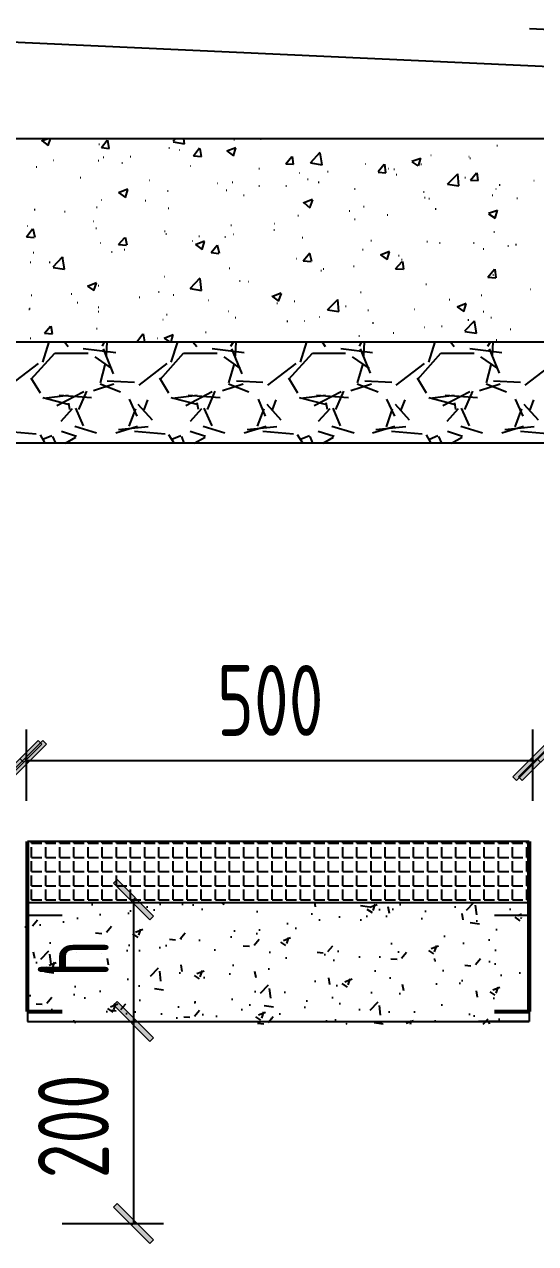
# Model space of a CAD drawing. Extents: x 2969 to 3809, y -1283 to -33.
# Drawn here: x 3518.2 to 3543.5, y -486.2 to -425.9 of the extents above; entities that cross this region are included whole.
import ezdxf

# ---------------------------------------------------------------- set-up
doc = ezdxf.new("R2010")
doc.units = 0
doc.header["$LTSCALE"] = 10
for name, color, linetype in [('图层 1', 7, 'Continuous'), ('填充', 8, 'Continuous'), ('尺寸标注', 1, 'Continuous'), ('文字', 3, 'Continuous'), ('标注引线', 3, 'Continuous'), ('轮廓', 7, 'Continuous')]:
    doc.layers.add(name, color=color, linetype=linetype)
doc.styles.add('GJ', font='tssdeng.shx', dxfattribs={"width": 0.75, "bigfont": 'hztxt.shx'})

# ---------------------------------------------------------------- blocks, each defined once
blk = doc.blocks.new('K-建筑标记')
at = {"lineweight": 5}
blk.add_hatch(color=256, dxfattribs=at).paths.add_polyline_path([(0.972, 0.795), (0.795, 0.972), (-0.972, -0.795), (-0.795, -0.972)])
blk.add_lwpolyline([(-0.795, -0.972), (-0.972, -0.795), (0.795, 0.972), (0.972, 0.795)], close=True, dxfattribs=at)
blk.add_lwpolyline([(0.088, -0.088), (-0.088, 0.088)], dxfattribs=at)

msp = doc.modelspace()

# ---------------------------------------------------------------- hatches: boundary and pattern name
at = {"layer": '填充'}
h = msp.add_hatch(dxfattribs=at)
h.set_pattern_fill('ANGLE', color=256, scale=0.1, style=0)
h.set_pattern_definition([(0, (-231120.1232, -64909.9971), (0, 0.6985), [0.508, -0.1905]), (90, (-231120.1232, -64909.9971), (-0.6985, 4e-17), [0.508, -0.1905])])
h.paths.add_polyline_path([(3543.169, -469.305), (3543.169, -466.297), (3540.674, -466.297), (3518.395, -466.297), (3518.395, -469.305)])
h = msp.add_hatch(dxfattribs=at)
h.set_pattern_fill('AR-CONC', color=256, scale=0.02, style=0)
h.set_pattern_definition([(50, (-231120.1232, -64909.997), (3.64369338, -0.31878171), [0.381, -4.191]), (355, (-231120.1232, -64909.997), (-0.70485652, 3.82113286), [0.3048, -3.3528]), (100.451, (-231119.8196, -64910.0236), (2.938850033, 3.502333756), [0.3238, -3.5618]), (46.1842, (-231120.123, -64908.981), (5.42158082, -0.84084656), [0.5715, -6.2865]), (96.6356, (-231119.6714, -64909.051), (4.74808469, 4.94851112), [0.4857, -5.3427]), (351.184, (-231120.123, -64908.981), (4.74809212, 4.94850236), [0.4572, -5.0292]), (21, (-231119.6152, -64909.235), (3.032297597, -2.04531037), [0.381, -4.191]), (326, (-231119.6152, -64909.235), (1.236040567, 3.68375932), [0.3048, -3.3528]), (71.4514, (-231119.3625, -64909.4055), (4.268329815, 1.638457154), [0.3238, -3.5618]), (37.5, (-231120.1232, -64909.9971), (0.061772065, 1.6911007775), [0, -3.31216, 0, -3.4036, 0, -3.3655]), (7.5, (-231120.1232, -64909.997), (1.33639325, 2.003611496), [0, -1.94056, 0, -3.23596, 0, -1.2827]), (327.5, (-231121.256, -64909.9971), (2.711811903, -0.11457488), [0, -1.27, 0, -3.9624, 0, -5.2578]), (317.5, (-231121.764, -64909.997), (2.962583628, 0.50852982), [0, -1.651, 0, -2.63144, 0, -3.7338])])
h.paths.add_polyline_path([(3542.789, -469.305), (3518.264, -469.305), (3518.264, -475.311), (3542.789, -475.311)])

# ---------------------------------------------------------------- linework, layer by layer
at = {"layer": '图层 1', "color": 1}
for points, const_width in [([(3518.395, -466.297), (3518.395, -474.703)], 0.2), ([(3543.169, -466.297), (3543.169, -474.703)], 0.2), ([(3518.395, -469.951), (3520.114, -469.951)], 0.1), ([(3541.451, -469.951), (3543.169, -469.951)], 0.1), ([(3518.395, -474.703), (3520.114, -474.703)], 0.2), ([(3541.451, -474.703), (3543.169, -474.703)], 0.2)]:
    msp.add_lwpolyline(points, dxfattribs=dict(at, const_width=const_width))
at = {"layer": '填充'}
for points in [[(3519.099, -431.691), (3519.367, -431.604)], [(3519.127, -431.691), (3519.429, -431.931)], [(3519.429, -431.931), (3519.541, -431.604)], [(3522.047, -432.022), (3522.337, -431.659)], [(3522.435, -432.083), (3522.373, -431.659)], [(3525.586, -431.721), (3525.709, -431.604)], [(3526.152, -431.844), (3526.123, -431.604)], [(3528.592, -431.63), (3528.628, -431.63)], [(3529.901, -431.604), (3529.937, -431.604)], [(3521.923, -431.869), (3521.956, -431.869)], [(3522.047, -432.022), (3522.435, -432.083)], [(3525.383, -432.047), (3525.408, -432.047)], [(3525.586, -431.746), (3526.152, -431.844)], [(3525.887, -432.134), (3525.912, -432.134)], [(3526.601, -432.435), (3526.895, -432.047)], [(3526.993, -432.464), (3526.927, -432.083)], [(3528.237, -432.196), (3528.679, -432.022)], [(3528.237, -432.196), (3528.567, -432.435)], [(3528.567, -432.435), (3528.679, -432.047)], [(3532.378, -432.791), (3532.857, -432.258)], [(3532.944, -432.878), (3532.857, -432.286)], [(3541.578, -431.931), (3541.607, -431.931)], [(3519.668, -432.649), (3519.693, -432.649)], [(3521.894, -432.675), (3521.923, -432.675)], [(3522.134, -432.497), (3522.163, -432.497)], [(3523.055, -432.791), (3523.091, -432.791)], [(3523.472, -432.464), (3523.504, -432.464)], [(3526.601, -432.435), (3526.993, -432.464)], [(3531.159, -432.827), (3531.45, -432.464)], [(3531.159, -432.827), (3531.537, -432.853)], [(3531.537, -432.853), (3531.486, -432.464)], [(3532.378, -432.791), (3532.944, -432.878)], [(3535.087, -432.827), (3535.112, -432.827)], [(3535.714, -433.215), (3536.004, -432.853)], [(3536.095, -433.27), (3536.04, -432.853)], [(3537.379, -432.7), (3537.828, -432.551)], [(3537.379, -432.737), (3537.676, -432.94)], [(3537.705, -432.94), (3537.828, -432.551)], [(3537.828, -432.853), (3537.853, -432.853)], [(3538.307, -432.41), (3538.332, -432.41)], [(3540.182, -432.464), (3540.207, -432.464)], [(3540.236, -432.551), (3540.269, -432.551)], [(3518.826, -432.976), (3518.863, -432.976)], [(3521.002, -433.506), (3521.028, -433.506)], [(3526.424, -432.94), (3526.453, -432.94)], [(3529.814, -433.063), (3529.847, -433.063)], [(3531.812, -433.27), (3531.838, -433.27)], [(3533.212, -433.215), (3533.237, -433.215)], [(3535.714, -433.241), (3536.095, -433.27)], [(3536.218, -433.063), (3536.243, -433.063)], [(3536.483, -433.092), (3536.519, -433.092)], [(3536.606, -433.357), (3536.635, -433.357)], [(3539.137, -433.836), (3539.641, -433.332)], [(3539.703, -433.923), (3539.641, -433.332)], [(3539.997, -433.506), (3540.029, -433.506)], [(3540.269, -433.633), (3540.562, -433.27)], [(3540.649, -433.658), (3540.599, -433.27)], [(3522.902, -434.25), (3523.356, -434.075)], [(3523.232, -434.489), (3523.356, -434.108)], [(3524.4, -433.633), (3524.425, -433.633)], [(3527.762, -433.781), (3527.787, -433.781)], [(3528.505, -433.745), (3528.538, -433.745)], [(3529.814, -433.923), (3529.847, -433.923)], [(3531.159, -433.923), (3531.185, -433.923)], [(3532.229, -433.596), (3532.255, -433.596)], [(3532.759, -433.745), (3532.795, -433.745)], [(3534.546, -434.075), (3534.583, -434.075)], [(3539.137, -433.836), (3539.703, -433.923)], [(3540.269, -433.633), (3540.649, -433.658)], [(3541.516, -434.075), (3541.545, -434.075)], [(3541.694, -433.868), (3541.73, -433.868)], [(3543.391, -433.658), (3543.42, -433.658)], [(3522.047, -434.612), (3522.072, -434.612)], [(3522.902, -434.25), (3523.232, -434.489)], [(3524.211, -434.641), (3524.248, -434.641)], [(3525.317, -434.162), (3525.347, -434.162)], [(3528.211, -434.137), (3528.237, -434.137)], [(3529.071, -434.376), (3529.096, -434.376)], [(3532.015, -434.765), (3532.468, -434.579)], [(3532.341, -435.004), (3532.494, -434.612)], [(3537.944, -434.224), (3537.977, -434.224)], [(3538.006, -434.489), (3538.031, -434.489)], [(3538.209, -434.551), (3538.245, -434.551)], [(3541.338, -434.376), (3541.367, -434.376)], [(3542.561, -434.525), (3542.586, -434.525)], [(3518.736, -435.091), (3518.772, -435.091)], [(3520.223, -435.182), (3520.259, -435.182)], [(3521.807, -434.968), (3521.833, -434.968)], [(3525.347, -435.029), (3525.383, -435.029)], [(3532.052, -434.765), (3532.341, -435.004)], [(3534.282, -435.146), (3534.314, -435.146)], [(3534.996, -434.943), (3535.025, -434.943)], [(3538.535, -435.055), (3538.572, -435.055)], [(3541.164, -435.269), (3541.607, -435.117)], [(3541.164, -435.294), (3541.491, -435.508)], [(3541.491, -435.508), (3541.607, -435.117)], [(3518.384, -435.896), (3518.409, -435.896)], [(3521.655, -435.657), (3521.684, -435.657)], [(3528.443, -435.86), (3528.476, -435.86)], [(3530.59, -435.773), (3530.619, -435.773)], [(3531.751, -435.385), (3531.776, -435.385)], [(3534.546, -435.57), (3534.583, -435.57)], [(3536.156, -435.356), (3536.193, -435.356)], [(3518.348, -436.43), (3518.649, -436.049)], [(3518.348, -436.43), (3518.736, -436.463)], [(3518.772, -436.463), (3518.674, -436.049)], [(3521.771, -436.013), (3521.807, -436.013)], [(3522.902, -436.818), (3523.204, -436.463)], [(3523.33, -436.855), (3523.232, -436.463)], [(3525.169, -436.162), (3525.205, -436.162)], [(3525.231, -436.288), (3525.256, -436.288)], [(3526.866, -436.401), (3526.895, -436.401)], [(3528.15, -436.43), (3528.175, -436.43)], [(3528.567, -436.314), (3528.592, -436.314)], [(3530.558, -436.1), (3530.59, -436.1)], [(3531.965, -436.463), (3531.99, -436.463)], [(3541.429, -436.19), (3541.454, -436.19)], [(3521.985, -436.728), (3522.011, -436.728)], [(3522.902, -436.818), (3523.294, -436.855)], [(3523.178, -437.058), (3523.204, -437.058)], [(3526.54, -436.64), (3526.565, -436.64)], [(3526.692, -436.818), (3527.134, -436.64)], [(3526.692, -436.818), (3527.018, -437.058)], [(3527.018, -437.058), (3527.134, -436.666)], [(3527.461, -437.206), (3527.762, -436.855)], [(3527.874, -437.268), (3527.787, -436.855)], [(3534.934, -437.058), (3534.971, -437.058)], [(3535.351, -436.615), (3535.388, -436.615)], [(3538.118, -436.666), (3538.154, -436.666)], [(3538.749, -436.728), (3538.775, -436.728)], [(3540.421, -436.728), (3540.446, -436.728)], [(3540.889, -437.029), (3540.925, -437.029)], [(3542.111, -436.88), (3542.143, -436.88)], [(3542.499, -436.818), (3542.535, -436.818)], [(3518.533, -437.685), (3518.562, -437.685)], [(3518.674, -437.206), (3518.71, -437.206)], [(3519.479, -437.685), (3519.516, -437.685)], [(3519.668, -437.925), (3520.136, -437.42)], [(3520.223, -438.041), (3520.136, -437.42)], [(3520.136, -437.471), (3520.172, -437.471)], [(3522.551, -437.181), (3522.576, -437.181)], [(3527.461, -437.206), (3527.849, -437.268)], [(3531.664, -437.507), (3531.689, -437.507)], [(3532.015, -437.624), (3532.341, -437.235)], [(3532.015, -437.624), (3532.407, -437.649)], [(3532.432, -437.649), (3532.341, -437.268)], [(3535.83, -437.323), (3536.28, -437.145)], [(3535.83, -437.323), (3536.156, -437.562)], [(3536.156, -437.562), (3536.28, -437.181)], [(3536.573, -438.012), (3536.9, -437.649)], [(3536.722, -437.359), (3536.758, -437.359)], [(3536.871, -437.562), (3536.9, -437.562)], [(3536.987, -438.041), (3536.936, -437.649)], [(3519.668, -437.95), (3520.223, -438.041)], [(3528.353, -437.986), (3528.389, -437.986)], [(3532.882, -438.102), (3532.911, -438.102)], [(3532.998, -438.012), (3533.034, -438.012)], [(3534.492, -437.888), (3534.521, -437.888)], [(3536.573, -438.012), (3536.961, -438.041)], [(3541.128, -438.429), (3541.454, -438.041)], [(3541.367, -438.313), (3541.404, -438.313)], [(3541.545, -438.455), (3541.491, -438.041)], [(3521.358, -438.879), (3521.807, -438.694)], [(3521.358, -438.879), (3521.684, -439.082)], [(3521.684, -439.082), (3521.807, -438.73)], [(3521.894, -438.846), (3521.923, -438.846)], [(3525.144, -438.404), (3525.169, -438.404)], [(3526.424, -438.995), (3526.927, -438.455)], [(3526.993, -439.082), (3526.927, -438.491)], [(3528.868, -438.607), (3528.893, -438.607)], [(3529.31, -438.64), (3529.335, -438.64)], [(3538.067, -438.781), (3538.093, -438.781)], [(3541.128, -438.429), (3541.516, -438.455)], [(3518.587, -439.322), (3518.623, -439.322)], [(3520.552, -439.26), (3520.585, -439.26)], [(3523.921, -439.412), (3523.947, -439.412)], [(3524.875, -439.148), (3524.904, -439.148)], [(3525.586, -439.296), (3525.618, -439.296)], [(3526.424, -438.995), (3526.993, -439.082)], [(3526.478, -438.933), (3526.514, -438.933)], [(3530.467, -439.383), (3530.92, -439.209)], [(3530.503, -439.383), (3530.797, -439.623)], [(3530.797, -439.623), (3530.945, -439.235)], [(3534.847, -439.173), (3534.873, -439.173)], [(3540.802, -439.322), (3540.834, -439.322)], [(3543.217, -439.02), (3543.242, -439.02)], [(3518.471, -440.015), (3518.5, -440.015)], [(3518.5, -439.978), (3518.533, -439.978)], [(3520.85, -439.684), (3520.886, -439.684)], [(3521.894, -439.917), (3521.923, -439.917)], [(3521.894, -440.127), (3521.923, -440.127)], [(3527.319, -439.561), (3527.345, -439.561)], [(3528.302, -440.102), (3528.327, -440.102)], [(3530.706, -439.713), (3530.742, -439.713)], [(3531.573, -439.623), (3531.602, -439.623)], [(3533.212, -440.04), (3533.716, -439.536)], [(3533.212, -440.04), (3533.778, -440.127)], [(3533.778, -440.127), (3533.716, -439.536)], [(3534.104, -439.862), (3534.129, -439.862)], [(3535.199, -440.065), (3535.235, -440.065)], [(3537.502, -440.015), (3537.527, -440.015)], [(3539.224, -439.536), (3539.253, -439.536)], [(3539.616, -439.888), (3540.058, -439.713)], [(3539.616, -439.888), (3539.942, -440.127)], [(3539.942, -440.127), (3540.058, -439.739)], [(3540.889, -440.127), (3540.925, -440.127)], [(3525.082, -440.519), (3525.107, -440.519)], [(3525.256, -440.279), (3525.292, -440.279)], [(3528.654, -440.428), (3528.679, -440.428)], [(3531.21, -440.606), (3531.246, -440.606)], [(3532.052, -440.581), (3532.077, -440.581)], [(3532.795, -440.392), (3532.82, -440.392)], [(3535.439, -440.693), (3535.475, -440.693)], [(3539.997, -441.085), (3540.472, -440.581)], [(3540.145, -440.544), (3540.182, -440.544)], [(3540.562, -441.197), (3540.472, -440.581)], [(3541.277, -440.428), (3541.313, -440.428)], [(3519.24, -441.197), (3519.541, -440.846)], [(3519.24, -441.197), (3519.632, -441.234)], [(3519.632, -441.234), (3519.57, -440.846)], [(3521.807, -440.962), (3521.833, -440.962)], [(3523.798, -441.625), (3524.099, -441.234)], [(3524.186, -441.625), (3524.124, -441.234)], [(3525.144, -441.437), (3525.586, -441.263)], [(3525.495, -441.625), (3525.586, -441.263)], [(3527.196, -441.147), (3527.221, -441.147)], [(3534.757, -441.324), (3534.786, -441.324)], [(3536.457, -441.172), (3536.483, -441.172)], [(3537.977, -440.907), (3538.006, -440.907)], [(3538.836, -440.846), (3538.873, -440.846)], [(3539.997, -441.11), (3540.562, -441.197)], [(3542.234, -440.994), (3542.259, -440.994)], [(3518.533, -441.437), (3518.562, -441.437)], [(3519.153, -442.634), (3519.479, -441.625)], [(3520.223, -441.625), (3520.408, -441.854)], [(3521.72, -441.625), (3521.684, -441.651)], [(3522.108, -441.829), (3522.195, -441.625)], [(3522.311, -441.625), (3522.286, -442.333)], [(3523.798, -441.625), (3523.947, -441.625)], [(3524.814, -441.437), (3524.843, -441.437)], [(3525.144, -441.437), (3525.408, -441.625)], [(3525.495, -442.634), (3525.822, -441.625)], [(3526.565, -441.625), (3526.754, -441.854)], [(3528.063, -441.625), (3528.026, -441.651)], [(3528.443, -441.829), (3528.567, -441.625)], [(3528.679, -441.625), (3528.654, -442.333)], [(3531.874, -442.634), (3532.2, -441.625)], [(3532.944, -441.625), (3533.096, -441.854)], [(3534.43, -441.625), (3534.405, -441.651)], [(3534.786, -441.829), (3534.909, -441.625)], [(3535.025, -441.625), (3534.996, -442.333)], [(3538.209, -442.634), (3538.535, -441.625)], [(3539.286, -441.625), (3539.464, -441.854)], [(3540.773, -441.625), (3540.747, -441.651)], [(3541.128, -441.829), (3541.251, -441.625)], [(3541.367, -441.625), (3541.338, -442.333)], [(3541.545, -441.528), (3541.578, -441.528)], [(3518.587, -443.465), (3519.755, -442.191)], [(3519.755, -442.191), (3521.39, -442.191)], [(3521.151, -441.952), (3522.761, -442.155)], [(3521.72, -442.369), (3522.551, -442.935)], [(3522.134, -441.977), (3522.638, -443.2)], [(3524.966, -443.465), (3526.097, -442.191)], [(3526.097, -442.191), (3527.762, -442.191)], [(3527.522, -441.952), (3529.096, -442.155)], [(3528.088, -442.369), (3528.893, -442.935)], [(3528.476, -441.977), (3528.98, -443.2)], [(3531.308, -443.465), (3532.468, -442.191)], [(3532.468, -442.191), (3534.104, -442.191)], [(3533.865, -441.952), (3535.439, -442.155)], [(3534.43, -442.369), (3535.261, -442.935)], [(3534.822, -441.977), (3535.326, -443.175)], [(3537.676, -443.465), (3538.811, -442.191)], [(3538.811, -442.191), (3540.446, -442.191)], [(3540.236, -441.952), (3541.817, -442.155)], [(3540.773, -442.369), (3541.607, -442.935)], [(3541.19, -441.977), (3541.694, -443.175)], [(3517.55, -443.766), (3518.95, -442.696)], [(3522.224, -442.758), (3521.985, -443.65)], [(3523.921, -443.766), (3525.292, -442.696)], [(3528.592, -442.758), (3528.327, -443.65)], [(3530.264, -443.766), (3531.664, -442.696)], [(3534.934, -442.758), (3534.67, -443.65)], [(3536.606, -443.766), (3538.006, -442.696)], [(3541.277, -442.758), (3541.041, -443.65)], [(3542.977, -443.766), (3544.374, -442.696)], [(3519.037, -444.154), (3518.587, -443.41)], [(3521.655, -444.031), (3522.667, -443.704)], [(3521.985, -443.704), (3522.993, -444.093)], [(3522.337, -443.552), (3523.682, -443.617)], [(3525.383, -444.154), (3524.93, -443.41)], [(3528.026, -444.031), (3529.042, -443.704)], [(3528.327, -443.704), (3529.335, -444.093)], [(3528.715, -443.552), (3530.025, -443.617)], [(3531.751, -444.154), (3531.308, -443.41)], [(3534.369, -444.031), (3535.388, -443.704)], [(3534.67, -443.704), (3535.714, -444.093)], [(3535.058, -443.552), (3536.396, -443.617)], [(3538.093, -444.154), (3537.65, -443.41)], [(3540.711, -444.031), (3541.73, -443.704)], [(3541.041, -443.704), (3542.056, -444.093)], [(3541.404, -443.552), (3542.738, -443.617)], [(3520.408, -444.271), (3519.215, -444.423)], [(3521.18, -444.093), (3519.842, -444.786)], [(3521.568, -444.394), (3519.958, -444.271)], [(3521.568, -444.394), (3519.958, -444.271)], [(3520.941, -444.96), (3521.329, -444.067)], [(3526.779, -444.271), (3525.557, -444.423)], [(3527.522, -444.093), (3526.213, -444.786)], [(3527.91, -444.394), (3526.329, -444.271)], [(3527.91, -444.394), (3526.329, -444.271)], [(3527.283, -444.96), (3527.671, -444.067)], [(3533.121, -444.271), (3531.899, -444.423)], [(3533.89, -444.093), (3532.555, -444.786)], [(3534.253, -444.394), (3532.671, -444.271)], [(3534.253, -444.394), (3532.671, -444.271)], [(3533.625, -444.96), (3534.017, -444.067)], [(3539.464, -444.271), (3538.27, -444.423)], [(3540.236, -444.093), (3538.898, -444.786)], [(3540.624, -444.394), (3539.014, -444.271)], [(3540.624, -444.394), (3539.014, -444.271)], [(3539.997, -444.96), (3540.385, -444.067)], [(3520.408, -444.72), (3519.153, -444.394)], [(3520.614, -444.927), (3520.045, -445.555)], [(3520.498, -444.96), (3520.437, -444.659)], [(3520.763, -444.898), (3521.151, -445.765)], [(3523.417, -444.456), (3523.798, -445.29)], [(3523.417, -445.794), (3523.744, -444.927)], [(3524.578, -445.493), (3523.86, -444.72)], [(3524.161, -444.989), (3524.338, -444.485)], [(3526.779, -444.72), (3525.495, -444.394)], [(3526.993, -444.927), (3526.424, -445.555)], [(3526.841, -444.96), (3526.779, -444.633)], [(3527.105, -444.898), (3527.497, -445.765)], [(3529.76, -445.794), (3530.086, -444.927)], [(3529.785, -444.456), (3530.141, -445.29)], [(3530.92, -445.493), (3530.228, -444.72)], [(3530.503, -444.989), (3530.681, -444.485)], [(3533.121, -444.72), (3531.838, -444.394)], [(3533.324, -444.927), (3532.759, -445.555)], [(3533.212, -444.96), (3533.147, -444.633)], [(3533.477, -444.898), (3533.839, -445.765)], [(3536.131, -444.456), (3536.519, -445.29)], [(3536.131, -445.827), (3536.421, -444.927)], [(3537.263, -445.493), (3536.573, -444.72)], [(3536.845, -444.989), (3537.049, -444.485)], [(3539.464, -444.72), (3538.209, -444.394)], [(3539.667, -444.927), (3539.101, -445.555)], [(3539.554, -444.96), (3539.493, -444.633)], [(3539.819, -444.898), (3540.207, -445.765)], [(3542.473, -444.456), (3542.861, -445.29)], [(3542.473, -445.827), (3542.8, -444.927)], [(3543.63, -445.493), (3542.916, -444.72)], [(3543.217, -444.989), (3543.391, -444.485)], [(3518.826, -446.183), (3517.314, -446.059)], [(3520.825, -446.299), (3520.081, -446.059)], [(3520.738, -445.794), (3521.807, -446.121)], [(3522.761, -446.121), (3523.834, -445.794)], [(3524.364, -445.827), (3522.902, -445.969)], [(3525.205, -446.183), (3523.682, -446.059)], [(3527.196, -446.299), (3526.424, -446.059)], [(3527.08, -445.794), (3528.15, -446.121)], [(3529.096, -446.121), (3530.177, -445.794)], [(3530.706, -445.827), (3529.248, -445.969)], [(3531.537, -446.183), (3530.025, -446.059)], [(3533.538, -446.299), (3532.759, -446.059)], [(3533.422, -445.794), (3534.521, -446.121)], [(3535.439, -446.121), (3536.544, -445.794)], [(3537.085, -445.827), (3535.591, -445.969)], [(3537.883, -446.183), (3536.367, -446.059)], [(3539.881, -446.299), (3539.137, -446.059)], [(3539.793, -445.794), (3540.863, -446.121)], [(3541.817, -446.121), (3542.887, -445.794)], [(3543.42, -445.827), (3541.969, -445.969)], [(3544.261, -446.183), (3542.738, -446.059)], [(3519.276, -446.625), (3519.037, -446.208)], [(3519.603, -446.27), (3519.153, -446.448)], [(3519.632, -446.299), (3519.78, -446.625)], [(3520.284, -446.625), (3520.788, -446.331)], [(3525.647, -446.625), (3525.383, -446.208)], [(3525.974, -446.27), (3525.531, -446.448)], [(3525.999, -446.299), (3526.123, -446.625)], [(3526.627, -446.625), (3527.167, -446.331)], [(3531.99, -446.625), (3531.725, -446.208)], [(3532.316, -446.27), (3531.874, -446.448)], [(3532.341, -446.299), (3532.468, -446.625)], [(3532.998, -446.625), (3533.509, -446.331)], [(3538.332, -446.625), (3538.093, -446.208)], [(3538.659, -446.27), (3538.245, -446.448)], [(3538.688, -446.299), (3538.836, -446.625)], [(3539.34, -446.625), (3539.855, -446.331)]]:
    msp.add_lwpolyline(points, dxfattribs=at)
at = {"layer": '尺寸标注'}
for points in [[(3518.348, -464.297), (3518.348, -460.763)], [(3543.348, -464.297), (3543.348, -460.763)], [(3518.348, -462.297), (3543.348, -462.297)], [(3543.348, -462.297), (3543.405, -462.297)], [(3523.632, -469.171), (3523.632, -475.181)], [(3523.632, -475.181), (3523.632, -485.166)], [(3520.111, -485.166), (3525.113, -485.166)], [(3523.632, -485.166), (3523.685, -485.166)]]:
    msp.add_lwpolyline(points, dxfattribs=at)
at = {"layer": '文字', "color": 0}
msp.add_lwpolyline([(3523.632, -475.181), (3523.685, -475.181)], dxfattribs=at)
at = {"layer": '标注引线'}
msp.add_line((3543.177, -426.146), (3563.634, -427.101), dxfattribs=at)
at = {"layer": '轮廓'}
msp.add_line((3622.151, -431.604), (3498.269, -425.947), dxfattribs=at)
for points in [[(3785.625, -431.604), (3488.243, -431.604)], [(3483.245, -441.625), (3603.643, -441.625)], [(3601.587, -446.625), (3483.245, -446.625)], [(3540.674, -466.297), (3518.395, -466.297)], [(3518.395, -466.297), (3518.395, -475.181)], [(3543.169, -466.297), (3540.674, -466.297)], [(3543.169, -466.297), (3543.169, -475.181)], [(3518.395, -469.305), (3543.169, -469.305)], [(3518.395, -475.181), (3520.89, -475.181)], [(3518.395, -475.181), (3543.169, -475.181)], [(3520.111, -475.181), (3525.113, -475.181)], [(3520.111, -475.181), (3525.113, -475.181)], [(3543.169, -475.181), (3540.674, -475.181)], [(3543.169, -475.181), (3540.939, -475.181)]]:
    msp.add_lwpolyline(points, dxfattribs=at)

# ---------------------------------------------------------------- block references
at = {"layer": '尺寸标注', "xscale": 1.017900000006193, "yscale": 1.017900000006193, "zscale": 1.017900000006193}
for p in [(3518.117, -462.297), (3518.348, -462.297), (3543.348, -462.297), (3543.637, -462.297)]:
    msp.add_blockref('K-建筑标记', p, dxfattribs=at)
at = {"layer": '尺寸标注', "xscale": 1.017899999998917, "yscale": 1.017899999998917, "zscale": 1.017899999998917, "rotation": 90}
for p in [(3523.632, -469.171), (3523.632, -475.181), (3523.632, -485.166)]:
    msp.add_blockref('K-建筑标记', p, dxfattribs=at)

# ---------------------------------------------------------------- texts
at = {"layer": '尺寸标注', "style": 'GJ', "width": 0.75}
msp.add_text('500', height=3.5, dxfattribs=at).set_placement((3527.76, -461.081))
for s, p in [('h', (3522.42, -473.013)), ('200', (3522.42, -482.935))]:
    msp.add_text(s, height=3.5, rotation=90, dxfattribs=at).set_placement(p)

doc.saveas('drawing.dxf')
